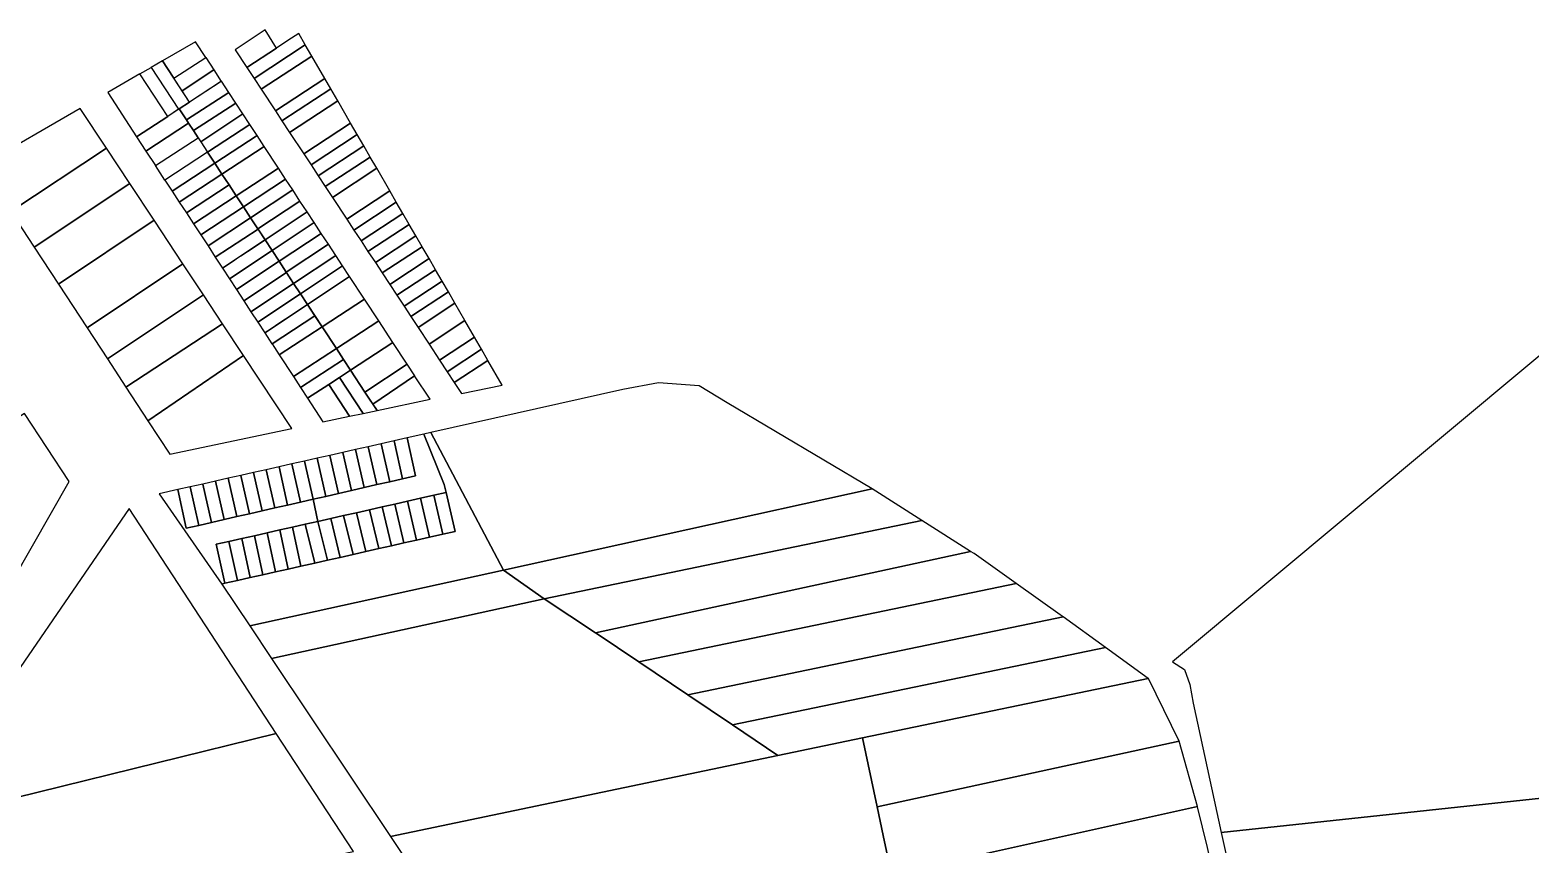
# Model space of a CAD drawing. Header units: metres. Extents: x 263639 to 269142, y 7370519 to 7372711.
# Drawn here: x 264866 to 265673, y 7372266 to 7372704 of the extents above; entities that cross this region are included whole.
import ezdxf

# ---------------------------------------------------------------- set-up
doc = ezdxf.new("R2010")
doc.units = ezdxf.units.M
doc.layers.add('LOTE', color=7, linetype='Continuous')

msp = doc.modelspace()

# ---------------------------------------------------------------- linework, layer by layer
at = {"layer": 'LOTE', "color": 7}
for points in [[(264982.47, 7372683.82), (264998.44, 7372694.33), (264992.26, 7372704.04), (264976.15, 7372693.43), (264982.47, 7372683.82)], [(264986.32, 7372677.97), (265013.86, 7372696.09), (265010.35, 7372702.16), (265004.54, 7372698.34), (264998.44, 7372694.33), (264982.47, 7372683.82), (264986.32, 7372677.97)], [(264943.21, 7372678.05), (264960.35, 7372689.25), (264954.85, 7372697.63), (264937.1, 7372687.37), (264943.21, 7372678.05)], [(264990.17, 7372672.12), (265017.37, 7372690.02), (265013.86, 7372696.09), (264986.32, 7372677.97), (264990.17, 7372672.12)], [(264924.98, 7372680.36), (264931.04, 7372683.87), (264945.77, 7372661.36), (264939.94, 7372657.54), (264924.98, 7372680.36)], [(264946.08, 7372661.56), (264951.63, 7372665.2), (264937.1, 7372687.37), (264931.04, 7372683.87), (264945.77, 7372661.35), (264946.08, 7372661.56)], [(264960.37, 7372689.26), (264964.66, 7372682.51), (264947.61, 7372671.34), (264943.21, 7372678.05), (264960.35, 7372689.25), (264960.37, 7372689.26)], [(264997.84, 7372660.46), (265024.37, 7372677.92), (265017.37, 7372690.02), (264990.17, 7372672.12), (264997.84, 7372660.46)], [(264939.94, 7372657.54), (264924.98, 7372680.36), (264907.65, 7372670.34), (264923.19, 7372646.55), (264939.94, 7372657.54)], [(264949.98, 7372655.61), (264972.73, 7372670.38), (264968.76, 7372676.43), (264951.63, 7372665.2), (264946.08, 7372661.56), (264949.98, 7372655.61)], [(264964.66, 7372682.51), (264968.69, 7372676.38), (264951.63, 7372665.2), (264951.63, 7372665.2), (264947.61, 7372671.34), (264964.66, 7372682.51)], [(265001.34, 7372655.15), (265027.56, 7372672.41), (265024.37, 7372677.92), (264997.84, 7372660.46), (265001.34, 7372655.15)], [(264972.73, 7372670.38), (264949.98, 7372655.61), (264951.12, 7372653.88), (264953.75, 7372649.86), (264976.49, 7372664.64), (264972.73, 7372670.38)], [(265005.48, 7372648.85), (265031.34, 7372665.87), (265027.56, 7372672.41), (265001.34, 7372655.15), (265005.48, 7372648.85)], [(264892.81, 7372661.77), (264839.47, 7372630.94), (264855.61, 7372606.27), (264906.91, 7372640.45), (264892.81, 7372661.77)], [(264951.12, 7372653.88), (264949.98, 7372655.61), (264946.08, 7372661.56), (264939.94, 7372657.54), (264923.19, 7372646.55), (264928.21, 7372638.86), (264951.12, 7372653.88)], [(264956.24, 7372646.07), (264957.72, 7372643.8), (264980.25, 7372658.91), (264976.49, 7372664.64), (264953.75, 7372649.86), (264956.24, 7372646.07)], [(264957.72, 7372643.8), (264961.35, 7372638.25), (264984.05, 7372653.13), (264980.25, 7372658.91), (264957.72, 7372643.8)], [(265013.09, 7372637.3), (265038.28, 7372653.87), (265031.34, 7372665.87), (265005.48, 7372648.85), (265013.09, 7372637.3)], [(264928.21, 7372638.86), (264933.32, 7372631.04), (264956.24, 7372646.07), (264953.75, 7372649.86), (264951.12, 7372653.88), (264928.21, 7372638.86)], [(264987.92, 7372647.22), (264984.05, 7372653.13), (264961.35, 7372638.25), (264965.23, 7372632.34), (264987.92, 7372647.22)], [(265016.99, 7372631.37), (265041.84, 7372647.72), (265038.28, 7372653.87), (265013.09, 7372637.3), (265016.99, 7372631.37)], [(264956.24, 7372646.07), (264957.72, 7372643.8), (264961.35, 7372638.25), (264938.42, 7372623.22), (264933.32, 7372631.04), (264956.24, 7372646.07)], [(264965.23, 7372632.34), (264969.07, 7372626.49), (264991.76, 7372641.37), (264987.92, 7372647.22), (264965.23, 7372632.34)], [(265020.79, 7372625.59), (265045.31, 7372641.72), (265041.84, 7372647.72), (265016.99, 7372631.37), (265020.79, 7372625.59)], [(264919.54, 7372621.33), (264906.91, 7372640.45), (264855.61, 7372606.27), (264868.15, 7372587.09), (264919.54, 7372621.33)], [(264942.29, 7372617.31), (264965.23, 7372632.34), (264961.35, 7372638.25), (264938.42, 7372623.22), (264942.29, 7372617.31)], [(264991.76, 7372641.37), (264969.07, 7372626.49), (264972.9, 7372620.63), (264976.74, 7372614.78), (264999.44, 7372629.66), (264991.76, 7372641.37)], [(265024.63, 7372619.75), (265048.81, 7372635.66), (265045.31, 7372641.72), (265020.79, 7372625.59), (265024.63, 7372619.75)], [(265028.48, 7372613.91), (265052.32, 7372629.59), (265048.81, 7372635.66), (265024.63, 7372619.75), (265028.48, 7372613.91)], [(264946.12, 7372611.44), (264969.07, 7372626.49), (264965.23, 7372632.34), (264942.29, 7372617.31), (264946.12, 7372611.44)], [(264999.44, 7372629.66), (264976.74, 7372614.78), (264980.6, 7372608.89), (265003.28, 7372623.81), (264999.44, 7372629.66)], [(265036.18, 7372602.21), (265059.34, 7372617.45), (265052.32, 7372629.59), (265028.48, 7372613.91), (265036.18, 7372602.21)], [(264868.15, 7372587.09), (264881.17, 7372567.17), (264932.59, 7372601.6), (264919.54, 7372621.33), (264868.15, 7372587.09)], [(264949.95, 7372605.58), (264972.9, 7372620.63), (264969.07, 7372626.49), (264946.12, 7372611.44), (264949.95, 7372605.58)], [(264976.74, 7372614.78), (264972.9, 7372620.63), (264949.95, 7372605.58), (264953.77, 7372599.72), (264976.74, 7372614.78)], [(265007.14, 7372617.92), (265003.28, 7372623.81), (264980.6, 7372608.89), (264984.5, 7372602.94), (265007.14, 7372617.92)], [(264957.64, 7372593.8), (264980.6, 7372608.89), (264976.74, 7372614.78), (264953.77, 7372599.72), (264957.64, 7372593.8)], [(264984.5, 7372602.94), (264988.42, 7372596.96), (265011.03, 7372611.99), (265007.14, 7372617.92), (264984.5, 7372602.94)], [(265014.87, 7372606.14), (265011.03, 7372611.99), (264988.42, 7372596.96), (264992.25, 7372591.11), (265014.87, 7372606.14)], [(265040.03, 7372596.36), (265062.85, 7372611.38), (265059.34, 7372617.45), (265036.18, 7372602.21), (265040.03, 7372596.36)], [(265043.87, 7372590.52), (265066.36, 7372605.31), (265062.85, 7372611.38), (265040.03, 7372596.36), (265043.87, 7372590.52)], [(264961.58, 7372587.78), (264984.5, 7372602.94), (264980.6, 7372608.89), (264957.64, 7372593.8), (264961.58, 7372587.78)], [(264965.46, 7372581.83), (264988.46, 7372596.9), (264988.42, 7372596.96), (264984.5, 7372602.94), (264961.58, 7372587.78), (264965.46, 7372581.83)], [(264992.25, 7372591.11), (264996.03, 7372585.35), (265018.65, 7372600.38), (265014.87, 7372606.14), (264992.25, 7372591.11)], [(265047.61, 7372584.83), (265069.77, 7372599.41), (265066.36, 7372605.31), (265043.87, 7372590.52), (265047.61, 7372584.83)], [(264881.17, 7372567.17), (264896.5, 7372543.74), (264948.03, 7372578.24), (264932.59, 7372601.6), (264881.17, 7372567.17)], [(264988.46, 7372596.9), (264988.46, 7372596.9), (264965.46, 7372581.83), (264969.34, 7372575.89), (264969.34, 7372575.89), (264969.34, 7372575.89), (264972.53, 7372578.01), (264972.52, 7372578.02), (264974.73, 7372579.48), (264978.06, 7372581.69), (264980.15, 7372583.07), (264982.73, 7372584.79), (264992.25, 7372591.11), (264992.25, 7372591.11), (264992.25, 7372591.11), (264988.46, 7372596.9)], [(265018.65, 7372600.38), (264996.03, 7372585.35), (264999.84, 7372579.53), (265022.47, 7372594.56), (265018.65, 7372600.38)], [(265022.47, 7372594.56), (264999.84, 7372579.53), (265003.68, 7372573.68), (265026.3, 7372588.72), (265022.47, 7372594.56)], [(265051.57, 7372578.81), (265073.38, 7372593.17), (265069.77, 7372599.41), (265047.61, 7372584.83), (265051.57, 7372578.81)], [(264996.01, 7372585.38), (264992.25, 7372591.11), (264969.34, 7372575.89), (264973.09, 7372570.15), (264996.01, 7372585.38)], [(265026.3, 7372588.72), (265003.68, 7372573.68), (265007.62, 7372567.66), (265030.25, 7372582.7), (265026.3, 7372588.72)], [(265055.24, 7372573.25), (265076.72, 7372587.39), (265073.38, 7372593.17), (265051.57, 7372578.81), (265055.24, 7372573.25)], [(265059.3, 7372567.08), (265080.43, 7372580.98), (265076.72, 7372587.39), (265055.24, 7372573.25), (265059.3, 7372567.08)], [(264896.5, 7372543.74), (264907.44, 7372527), (264959.06, 7372561.56), (264948.03, 7372578.24), (264896.5, 7372543.74)], [(264999.84, 7372579.53), (264996.03, 7372585.35), (264996.01, 7372585.38), (264973.09, 7372570.15), (264973.13, 7372570.09), (264976.92, 7372564.29), (264999.84, 7372579.53)], [(264980.85, 7372558.27), (265003.78, 7372573.51), (265003.68, 7372573.68), (264999.84, 7372579.53), (264976.92, 7372564.29), (264980.8, 7372558.35), (264980.85, 7372558.27)], [(265033.89, 7372577.15), (265030.25, 7372582.7), (265007.62, 7372567.66), (265011.26, 7372562.11), (265033.89, 7372577.15)], [(265063.15, 7372561.23), (265083.94, 7372574.91), (265080.43, 7372580.98), (265059.3, 7372567.08), (265063.15, 7372561.23)], [(264984.68, 7372552.41), (265007.62, 7372567.66), (265003.78, 7372573.51), (265003.78, 7372573.51), (264980.85, 7372558.27), (264984.68, 7372552.41)], [(265015.09, 7372556.26), (265037.74, 7372571.28), (265033.89, 7372577.15), (265011.26, 7372562.11), (265015.09, 7372556.26)], [(265015.09, 7372556.26), (265015.09, 7372556.26), (265022.94, 7372544.28), (265045.71, 7372559.14), (265037.74, 7372571.28), (265015.09, 7372556.26)], [(265067, 7372555.38), (265087.45, 7372568.84), (265083.94, 7372574.91), (265063.15, 7372561.23), (265067, 7372555.38)], [(264988.3, 7372546.86), (265011.26, 7372562.11), (265007.62, 7372567.66), (264984.68, 7372552.41), (264988.3, 7372546.86)], [(264992.12, 7372541.02), (265015.09, 7372556.26), (265011.26, 7372562.11), (264988.3, 7372546.86), (264992.12, 7372541.02)], [(265070.69, 7372549.77), (265090.82, 7372563.02), (265087.45, 7372568.84), (265067, 7372555.38), (265070.69, 7372549.77)], [(265074.54, 7372543.92), (265094.33, 7372556.94), (265090.82, 7372563.02), (265070.69, 7372549.77), (265074.54, 7372543.92)], [(265506.42, 7372272.06), (265728.89, 7372296.02), (265728.59, 7372309.92), (265727.05, 7372401.99), (265726.58, 7372430.55), (265725.58, 7372491.14), (265724.3, 7372567.63), (265724.3, 7372567.63), (265480.2, 7372363.96), (265486.75, 7372359.78), (265489.62, 7372351.79), (265491.45, 7372341.7), (265506.42, 7372272.06)], [(264907.44, 7372527), (264917.39, 7372511.79), (264969.43, 7372545.86), (264959.06, 7372561.56), (264907.44, 7372527)], [(264992.12, 7372541.02), (264995.98, 7372535.11), (264996.01, 7372535.07), (265019.11, 7372550.14), (265015.09, 7372556.26), (265003.18, 7372548.36), (264999.61, 7372545.99), (264995.45, 7372543.23), (264992.12, 7372541.02)], [(265053.36, 7372547.47), (265045.71, 7372559.14), (265022.94, 7372544.28), (265030.59, 7372532.62), (265053.36, 7372547.47)], [(265080.45, 7372534.94), (265099.72, 7372547.62), (265094.33, 7372556.94), (265074.54, 7372543.92), (265080.45, 7372534.94)], [(264996.01, 7372535.07), (264999.84, 7372529.21), (265022.94, 7372544.28), (265019.11, 7372550.14), (264996.01, 7372535.07)], [(265030.59, 7372532.62), (265034.43, 7372526.76), (265038.26, 7372520.91), (265061.04, 7372535.77), (265053.36, 7372547.47), (265030.59, 7372532.62)], [(265086.15, 7372526.28), (265104.92, 7372538.63), (265099.72, 7372547.62), (265080.45, 7372534.94), (265086.15, 7372526.28)], [(264917.39, 7372511.79), (264929.19, 7372493.74), (264980.72, 7372528.79), (264969.43, 7372545.86), (264917.39, 7372511.79)], [(265030.59, 7372532.62), (265022.94, 7372544.28), (264999.84, 7372529.21), (265007.46, 7372517.53), (265030.59, 7372532.62)], [(265090.2, 7372520.12), (265108.62, 7372532.23), (265104.92, 7372538.63), (265086.15, 7372526.28), (265090.2, 7372520.12)], [(265007.46, 7372517.53), (265011.29, 7372511.67), (265034.43, 7372526.76), (265030.59, 7372532.62), (265007.46, 7372517.53)], [(265068.59, 7372524.25), (265061.04, 7372535.77), (265038.26, 7372520.91), (265045.94, 7372509.2), (265068.59, 7372524.25)], [(265094.03, 7372514.3), (265112.11, 7372526.19), (265108.62, 7372532.23), (265090.2, 7372520.12), (265094.03, 7372514.3)], [(265006.63, 7372489.58), (264980.72, 7372528.79), (264929.19, 7372493.74), (264940.97, 7372475.73), (265006.63, 7372489.58)], [(265026.5, 7372513.23), (265032.35, 7372517.05), (265038.26, 7372520.91), (265034.43, 7372526.76), (265011.29, 7372511.67), (265015.12, 7372505.81), (265026.5, 7372513.23)], [(265045.94, 7372509.2), (265049.85, 7372503.22), (265050.18, 7372502.72), (265072.71, 7372517.92), (265072.74, 7372517.94), (265068.59, 7372524.25), (265045.94, 7372509.2)], [(265112.11, 7372526.19), (265094.03, 7372514.3), (265097.94, 7372508.36), (265119.83, 7372512.84), (265112.11, 7372526.19)], [(265037.7, 7372496.13), (265045.04, 7372497.68), (265032.35, 7372517.05), (265026.5, 7372513.23), (265037.7, 7372496.13)], [(265045.94, 7372509.2), (265038.26, 7372520.91), (265032.35, 7372517.05), (265045.04, 7372497.68), (265052.46, 7372499.25), (265045.94, 7372509.2)], [(265050.18, 7372502.72), (265052.46, 7372499.25), (265081.04, 7372505.27), (265072.71, 7372517.92), (265050.18, 7372502.72)], [(265120.52, 7372413.26), (265318.68, 7372457.02), (265240.85, 7372503.41), (265225.72, 7372512.44), (265203.84, 7372514.22), (265184.6, 7372510.61), (265081.38, 7372487.33), (265120.52, 7372413.26)], [(265026.5, 7372513.23), (265015.12, 7372505.81), (265023.41, 7372493.12), (265037.7, 7372496.13), (265026.5, 7372513.23)], [(264862.8, 7372497.62), (264726.58, 7372407.41), (264796.27, 7372302.17), (264886.98, 7372461.02), (264862.8, 7372497.62)], [(265077.57, 7372486.47), (265088.65, 7372459.48), (265089.66, 7372455.12), (265094.54, 7372434.18), (265087.78, 7372432.66), (265080.68, 7372431.06), (265073.74, 7372429.49), (265066.86, 7372427.94), (265060.27, 7372426.45), (265053.47, 7372424.92), (265046.43, 7372423.33), (265039.55, 7372421.78), (265032.64, 7372420.22), (265025.81, 7372418.68), (265018.98, 7372417.14), (265011.57, 7372415.47), (265004.74, 7372413.93), (264997.91, 7372412.39), (264991.08, 7372410.85), (264984.25, 7372409.31), (264977.43, 7372407.77), (264970.6, 7372406.23), (264968.96, 7372405.86), (264984.04, 7372383.31), (265120.52, 7372413.26), (265081.38, 7372487.33), (265077.57, 7372486.47)], [(265068.6, 7372484.45), (265073.2, 7372464.13), (265066.21, 7372462.52), (265059.28, 7372460.94), (265052.38, 7372459.36), (265045.49, 7372457.78), (265038.66, 7372456.21), (265031.71, 7372454.62), (265024.88, 7372453.05), (265018.06, 7372451.49), (265020.72, 7372439.57), (265027.54, 7372441.11), (265034.46, 7372442.67), (265041.34, 7372444.22), (265048.37, 7372445.81), (265055.18, 7372447.34), (265062.02, 7372448.89), (265068.89, 7372450.44), (265075.84, 7372452), (265082.94, 7372453.6), (265089.66, 7372455.12), (265088.65, 7372459.48), (265077.57, 7372486.47), (265068.6, 7372484.45)], [(265054.66, 7372481.31), (265059.28, 7372460.94), (265066.21, 7372462.52), (265061.6, 7372482.87), (265054.66, 7372481.31)], [(265061.6, 7372482.87), (265066.21, 7372462.52), (265073.2, 7372464.13), (265068.6, 7372484.45), (265061.6, 7372482.87)], [(265013.41, 7372472), (265018.06, 7372451.49), (265024.88, 7372453.05), (265020.24, 7372473.54), (265013.41, 7372472)], [(265020.24, 7372473.54), (265024.88, 7372453.05), (265031.71, 7372454.62), (265027.07, 7372475.08), (265020.24, 7372473.54)], [(265027.07, 7372475.08), (265031.71, 7372454.62), (265038.66, 7372456.21), (265034.03, 7372476.65), (265027.07, 7372475.08)], [(265034.03, 7372476.65), (265038.66, 7372456.21), (265045.49, 7372457.78), (265040.86, 7372478.19), (265034.03, 7372476.65)], [(265040.86, 7372478.19), (265045.49, 7372457.78), (265052.38, 7372459.36), (265047.76, 7372479.75), (265040.86, 7372478.19)], [(265047.76, 7372479.75), (265052.38, 7372459.36), (265059.28, 7372460.94), (265054.66, 7372481.31), (265047.76, 7372479.75)], [(264979.27, 7372464.3), (264983.94, 7372443.67), (264990.77, 7372445.24), (264986.1, 7372465.84), (264979.27, 7372464.3)], [(264986.1, 7372465.84), (264990.77, 7372445.24), (264997.59, 7372446.8), (264992.93, 7372467.38), (264986.1, 7372465.84)], [(264992.93, 7372467.38), (264997.59, 7372446.8), (265004.41, 7372448.36), (264999.76, 7372468.92), (264992.93, 7372467.38)], [(264999.76, 7372468.92), (265004.41, 7372448.36), (265011.24, 7372449.93), (265006.59, 7372470.46), (264999.76, 7372468.92)], [(265006.59, 7372470.46), (265011.24, 7372449.93), (265018.06, 7372451.49), (265013.41, 7372472), (265006.59, 7372470.46)], [(264945.35, 7372456.65), (264949.83, 7372435.85), (264956.65, 7372437.42), (264951.96, 7372458.14), (264945.35, 7372456.65)], [(264951.96, 7372458.14), (264956.65, 7372437.42), (264963.47, 7372438.98), (264958.79, 7372459.68), (264951.96, 7372458.14)], [(264958.79, 7372459.68), (264963.47, 7372438.98), (264970.3, 7372440.54), (264965.61, 7372461.22), (264958.79, 7372459.68)], [(264965.61, 7372461.22), (264970.3, 7372440.54), (264977.12, 7372442.11), (264972.44, 7372462.76), (264965.61, 7372461.22)], [(264972.44, 7372462.76), (264977.12, 7372442.11), (264983.94, 7372443.67), (264979.27, 7372464.3), (264972.44, 7372462.76)], [(264935.36, 7372454.4), (264968.96, 7372405.86), (264970.6, 7372406.23), (264966.03, 7372427.24), (264972.85, 7372428.78), (264979.68, 7372430.32), (264986.51, 7372431.86), (264993.34, 7372433.4), (265000.17, 7372434.94), (265007, 7372436.48), (265013.89, 7372438.03), (265020.72, 7372439.57), (265018.06, 7372451.49), (265011.24, 7372449.93), (265004.41, 7372448.36), (264997.59, 7372446.8), (264990.77, 7372445.24), (264983.94, 7372443.67), (264977.12, 7372442.11), (264970.3, 7372440.54), (264963.47, 7372438.98), (264956.65, 7372437.42), (264949.83, 7372435.85), (264945.35, 7372456.65), (264935.36, 7372454.4)], [(265062.02, 7372448.89), (265066.86, 7372427.94), (265073.74, 7372429.49), (265068.89, 7372450.44), (265062.02, 7372448.89)], [(265068.89, 7372450.44), (265073.74, 7372429.49), (265080.68, 7372431.06), (265075.84, 7372452), (265068.89, 7372450.44)], [(265075.84, 7372452), (265080.68, 7372431.06), (265087.78, 7372432.66), (265082.94, 7372453.6), (265075.84, 7372452)], [(265089.66, 7372455.12), (265082.94, 7372453.6), (265087.78, 7372432.66), (265094.54, 7372434.18), (265089.66, 7372455.12)], [(265142.34, 7372397.91), (265345.5, 7372440.02), (265318.68, 7372457.02), (265120.52, 7372413.26), (265142.34, 7372397.91)], [(264998.31, 7372325.34), (264919.18, 7372446.5), (264830.18, 7372317.05), (264806.07, 7372278.08), (264998.31, 7372325.34)], [(265020.72, 7372439.57), (265025.81, 7372418.68), (265032.64, 7372420.22), (265027.54, 7372441.11), (265020.72, 7372439.57)], [(265027.54, 7372441.11), (265032.64, 7372420.22), (265039.55, 7372421.78), (265034.46, 7372442.67), (265027.54, 7372441.11)], [(265034.46, 7372442.67), (265039.55, 7372421.78), (265046.43, 7372423.33), (265041.34, 7372444.22), (265034.46, 7372442.67)], [(265041.34, 7372444.22), (265046.43, 7372423.33), (265053.47, 7372424.92), (265048.37, 7372445.81), (265041.34, 7372444.22)], [(265048.37, 7372445.81), (265053.47, 7372424.92), (265060.27, 7372426.45), (265055.18, 7372447.34), (265048.37, 7372445.81)], [(265055.18, 7372447.34), (265060.27, 7372426.45), (265066.86, 7372427.94), (265062.02, 7372448.89), (265055.18, 7372447.34)], [(264986.51, 7372431.86), (264991.08, 7372410.85), (264997.91, 7372412.39), (264993.34, 7372433.4), (264986.51, 7372431.86)], [(264993.34, 7372433.4), (264997.91, 7372412.39), (265004.74, 7372413.93), (265000.17, 7372434.94), (264993.34, 7372433.4)], [(265000.17, 7372434.94), (265004.74, 7372413.93), (265011.57, 7372415.47), (265007, 7372436.48), (265000.17, 7372434.94)], [(265007, 7372436.48), (265011.57, 7372415.47), (265018.98, 7372417.14), (265013.89, 7372438.03), (265007, 7372436.48)], [(265013.89, 7372438.03), (265018.98, 7372417.14), (265025.81, 7372418.68), (265020.72, 7372439.57), (265013.89, 7372438.03)], [(265371.68, 7372423.42), (265345.5, 7372440.02), (265142.34, 7372397.91), (265170.02, 7372379.62), (265371.68, 7372423.42)], [(264966.03, 7372427.24), (264970.6, 7372406.23), (264977.43, 7372407.77), (264972.85, 7372428.78), (264966.03, 7372427.24)], [(264972.85, 7372428.78), (264977.43, 7372407.77), (264984.25, 7372409.31), (264979.68, 7372430.32), (264972.85, 7372428.78)], [(264979.68, 7372430.32), (264984.25, 7372409.31), (264991.08, 7372410.85), (264986.51, 7372431.86), (264979.68, 7372430.32)], [(265396.21, 7372406.15), (265373.52, 7372422.25), (265371.68, 7372423.42), (265170.02, 7372379.62), (265170.39, 7372379.38), (265193.31, 7372363.92), (265396.21, 7372406.15)], [(264995.78, 7372365.74), (265142.34, 7372397.91), (265120.52, 7372413.26), (264984.04, 7372383.31), (264995.78, 7372365.74)], [(265421.47, 7372388.2), (265419.89, 7372389.34), (265396.21, 7372406.15), (265193.31, 7372363.92), (265219.6, 7372346.19), (265421.47, 7372388.2)], [(265059.77, 7372269.95), (265267.99, 7372313.55), (265243.57, 7372330.02), (265219.6, 7372346.19), (265193.31, 7372363.92), (265170.39, 7372379.38), (265170.02, 7372379.62), (265142.34, 7372397.91), (264995.78, 7372365.74), (265059.77, 7372269.95)], [(265444.16, 7372371.77), (265421.47, 7372388.2), (265219.6, 7372346.19), (265243.57, 7372330.02), (265444.16, 7372371.77)], [(265467.21, 7372355.07), (265444.16, 7372371.77), (265243.57, 7372330.02), (265267.99, 7372313.55), (265313.6, 7372323.1), (265467.21, 7372355.07)], [(265483.77, 7372321.3), (265467.27, 7372355.02), (265467.21, 7372355.07), (265313.6, 7372323.1), (265321.42, 7372285.89), (265483.77, 7372321.3)], [(264910.22, 7372235.4), (265039.73, 7372261.91), (264998.31, 7372325.34), (264806.07, 7372278.08), (264760.73, 7372204.8), (264910.22, 7372235.4)], [(265106.38, 7372200.19), (265106.38, 7372200.19), (265329.06, 7372249.58), (265324.64, 7372270.6), (265321.42, 7372285.89), (265313.6, 7372323.1), (265267.99, 7372313.55), (265059.77, 7372269.95), (265106.38, 7372200.19)], [(265493.65, 7372286.07), (265483.77, 7372321.3), (265321.42, 7372285.89), (265324.64, 7372270.6), (265329.06, 7372249.58), (265493.65, 7372286.07)], [(265728.89, 7372296.02), (265506.42, 7372272.06), (265516.07, 7372228.72), (265650.11, 7372228.53), (265691.67, 7372228.47), (265730.36, 7372228.41), (265728.89, 7372296.02)], [(265500.88, 7372255.93), (265499.08, 7372264.12), (265493.68, 7372285.95), (265493.65, 7372286.07), (265329.06, 7372249.58), (265335.42, 7372219.38), (265500.88, 7372255.93)]]:
    msp.add_lwpolyline(points, close=True, dxfattribs=at)

doc.saveas('drawing.dxf')
